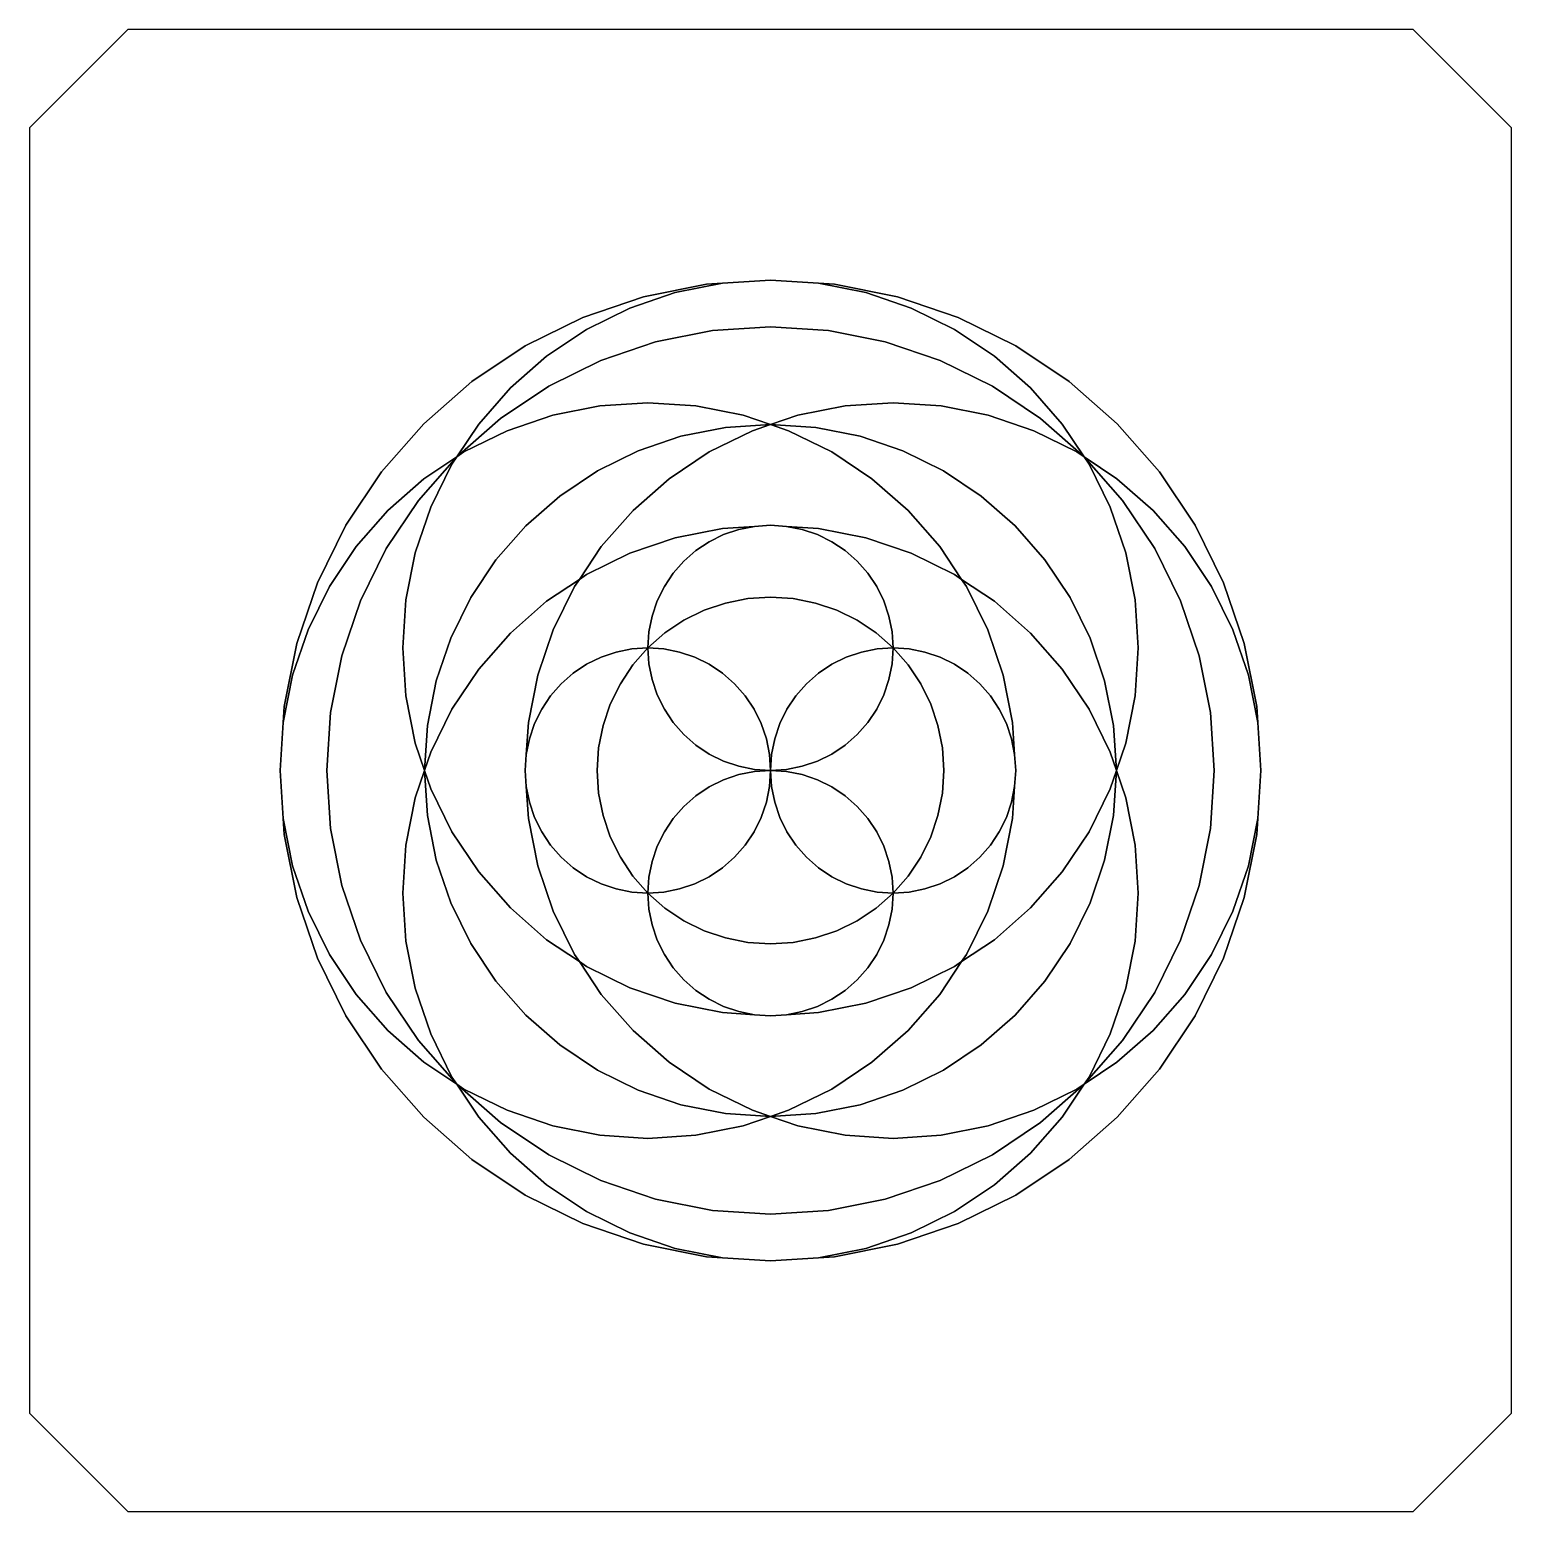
# Model space of a CAD drawing. Header units: metres. Extents: x 288 to 500, y 336 to 547.
import ezdxf

# ---------------------------------------------------------------- set-up
doc = ezdxf.new("R2010")
doc.units = ezdxf.units.M

msp = doc.modelspace()

# ---------------------------------------------------------------- linework, layer by layer
at = {"layer": 'COMPONENT0'}
for points in [[(499.76, 349.61, 0), (499.76, 533.11, 0), (485.76, 547.11, 0), (302.26, 547.11, 0), (288.26, 533.11, 0), (288.26, 349.61, 0), (302.26, 335.61, 0), (485.76, 335.61, 0), (499.76, 349.61, 0)], [(464.01, 441.36, 0), (463.56, 434.51, 0), (463.41, 432.23, 0), (461.63, 423.25, 0), (458.68, 414.58, 0), (454.63, 406.36, 0), (449.55, 398.75, 0), (443.51, 391.87, 0), (436.63, 385.83, 0), (429.01, 380.74, 0), (420.8, 376.69, 0), (412.13, 373.75, 0), (403.15, 371.96, 0), (400.87, 371.81, 0), (394.01, 371.36, 0), (387.16, 371.81, 0), (384.88, 371.96, 0), (375.9, 373.75, 0), (367.23, 376.69, 0), (359.01, 380.74, 0), (351.4, 385.83, 0), (344.52, 391.87, 0), (338.48, 398.75, 0), (333.39, 406.36, 0), (329.34, 414.58, 0), (326.4, 423.25, 0), (324.61, 432.23, 0), (324.46, 434.51, 0), (324.01, 441.36, 0), (324.46, 448.22, 0), (324.61, 450.5, 0), (326.4, 459.48, 0), (329.34, 468.15, 0), (333.39, 476.36, 0), (338.48, 483.98, 0), (344.52, 490.86, 0), (351.4, 496.9, 0), (359.01, 501.99, 0), (367.23, 506.04, 0), (375.9, 508.98, 0), (384.88, 510.77, 0), (387.16, 510.92, 0), (394.01, 511.36, 0), (400.87, 510.92, 0), (403.15, 510.77, 0), (412.13, 508.98, 0), (420.8, 506.04, 0), (429.01, 501.99, 0), (436.63, 496.9, 0), (443.51, 490.86, 0), (449.55, 483.98, 0), (454.63, 476.36, 0), (458.68, 468.15, 0), (461.63, 459.48, 0), (463.41, 450.5, 0), (463.56, 448.22, 0), (464.01, 441.36, 0)], [(344.55, 483.02, 0), (349.23, 486.14, 0), (352.36, 490.82, 0), (356.89, 495.99, 0), (362.05, 500.52, 0), (367.76, 504.33, 0), (373.92, 507.37, 0), (380.42, 509.58, 0), (387.16, 510.92, 0), (384.88, 510.77, 0), (375.9, 508.98, 0), (367.23, 506.04, 0), (359.01, 501.99, 0), (351.4, 496.9, 0), (344.52, 490.86, 0), (338.48, 483.98, 0), (333.39, 476.36, 0), (329.34, 468.15, 0), (326.4, 459.48, 0), (324.61, 450.5, 0), (324.46, 448.22, 0), (325.8, 454.95, 0), (328.01, 461.46, 0), (331.05, 467.61, 0), (334.86, 473.32, 0), (339.39, 478.49, 0), (344.55, 483.02, 0)], [(352.36, 490.82, 0), (349.23, 486.14, 0), (355.46, 491.61, 0), (362.35, 496.21, 0), (369.78, 499.87, 0), (377.62, 502.53, 0), (385.75, 504.15, 0), (394.01, 504.69, 0), (402.28, 504.15, 0), (410.4, 502.53, 0), (418.25, 499.87, 0), (425.68, 496.21, 0), (432.56, 491.61, 0), (438.79, 486.14, 0), (435.66, 490.82, 0), (431.14, 495.99, 0), (425.97, 500.52, 0), (420.26, 504.33, 0), (414.1, 507.37, 0), (407.6, 509.58, 0), (400.87, 510.92, 0), (394.01, 511.36, 0), (387.16, 510.92, 0), (380.42, 509.58, 0), (373.92, 507.37, 0), (367.76, 504.33, 0), (362.05, 500.52, 0), (356.89, 495.99, 0), (352.36, 490.82, 0)], [(403.15, 510.77, 0), (400.87, 510.92, 0), (407.6, 509.58, 0), (414.1, 507.37, 0), (420.26, 504.33, 0), (425.97, 500.52, 0), (431.14, 495.99, 0), (435.66, 490.82, 0), (438.79, 486.14, 0), (443.47, 483.02, 0), (448.64, 478.49, 0), (453.16, 473.32, 0), (456.98, 467.61, 0), (460.02, 461.46, 0), (462.22, 454.95, 0), (463.56, 448.22, 0), (463.41, 450.5, 0), (461.63, 459.48, 0), (458.68, 468.15, 0), (454.63, 476.36, 0), (449.55, 483.98, 0), (443.51, 490.86, 0), (436.63, 496.9, 0), (429.01, 501.99, 0), (420.8, 506.04, 0), (412.13, 508.98, 0), (403.15, 510.77, 0)], [(437.76, 486.83, 0), (438.79, 486.14, 0), (432.56, 491.61, 0), (425.68, 496.21, 0), (418.25, 499.87, 0), (410.4, 502.53, 0), (402.28, 504.15, 0), (394.01, 504.69, 0), (385.75, 504.15, 0), (377.62, 502.53, 0), (369.78, 499.87, 0), (362.35, 496.21, 0), (355.46, 491.61, 0), (349.23, 486.14, 0), (350.26, 486.83, 0), (356.42, 489.87, 0), (362.92, 492.08, 0), (369.66, 493.42, 0), (376.51, 493.86, 0), (383.37, 493.42, 0), (390.1, 492.08, 0), (394.01, 490.75, 0), (397.92, 492.08, 0), (404.66, 493.42, 0), (411.51, 493.86, 0), (418.37, 493.42, 0), (425.1, 492.08, 0), (431.6, 489.87, 0), (437.76, 486.83, 0)], [(343.3, 445.28, 0), (344.63, 441.36, 0), (345.05, 447.81, 0), (346.31, 454.15, 0), (348.39, 460.26, 0), (351.25, 466.06, 0), (354.83, 471.43, 0), (359.09, 476.28, 0), (363.95, 480.54, 0), (369.32, 484.13, 0), (375.11, 486.99, 0), (381.23, 489.07, 0), (387.57, 490.33, 0), (394.01, 490.75, 0), (390.1, 492.08, 0), (383.37, 493.42, 0), (376.51, 493.86, 0), (369.66, 493.42, 0), (362.92, 492.08, 0), (356.42, 489.87, 0), (350.26, 486.83, 0), (349.23, 486.14, 0), (348.55, 485.11, 0), (345.51, 478.96, 0), (343.3, 472.45, 0), (341.96, 465.72, 0), (341.51, 458.86, 0), (341.96, 452.01, 0), (343.3, 445.28, 0)], [(397.92, 492.08, 0), (394.01, 490.75, 0), (400.46, 490.33, 0), (406.79, 489.07, 0), (412.91, 486.99, 0), (418.7, 484.13, 0), (424.08, 480.54, 0), (428.93, 476.28, 0), (433.19, 471.43, 0), (436.78, 466.06, 0), (439.64, 460.26, 0), (441.71, 454.15, 0), (442.97, 447.81, 0), (443.4, 441.36, 0), (444.72, 445.28, 0), (446.06, 452.01, 0), (446.51, 458.86, 0), (446.06, 465.72, 0), (444.72, 472.45, 0), (442.52, 478.96, 0), (439.48, 485.11, 0), (438.79, 486.14, 0), (437.76, 486.83, 0), (431.6, 489.87, 0), (425.1, 492.08, 0), (418.37, 493.42, 0), (411.51, 493.86, 0), (404.66, 493.42, 0), (397.92, 492.08, 0)], [(391.42, 489.87, 0), (394.01, 490.75, 0), (387.57, 490.33, 0), (381.23, 489.07, 0), (375.11, 486.99, 0), (369.32, 484.13, 0), (363.95, 480.54, 0), (359.09, 476.28, 0), (354.83, 471.43, 0), (351.25, 466.06, 0), (348.39, 460.26, 0), (346.31, 454.15, 0), (345.05, 447.81, 0), (344.63, 441.36, 0), (345.51, 443.96, 0), (348.55, 450.11, 0), (352.36, 455.82, 0), (356.89, 460.99, 0), (362.05, 465.52, 0), (366.73, 468.64, 0), (369.86, 473.32, 0), (374.39, 478.49, 0), (379.55, 483.02, 0), (385.26, 486.83, 0), (391.42, 489.87, 0)], [(369.86, 473.32, 0), (366.73, 468.64, 0), (367.76, 469.33, 0), (373.92, 472.37, 0), (380.42, 474.58, 0), (387.16, 475.92, 0), (391.73, 476.21, 0), (394.01, 476.36, 0), (396.3, 476.21, 0), (400.87, 475.92, 0), (407.6, 474.58, 0), (414.1, 472.37, 0), (420.26, 469.33, 0), (421.29, 468.64, 0), (418.16, 473.32, 0), (413.64, 478.49, 0), (408.47, 483.02, 0), (402.76, 486.83, 0), (396.6, 489.87, 0), (394.01, 490.75, 0), (391.42, 489.87, 0), (385.26, 486.83, 0), (379.55, 483.02, 0), (374.39, 478.49, 0), (369.86, 473.32, 0)], [(442.52, 443.96, 0), (443.4, 441.36, 0), (442.97, 447.81, 0), (441.71, 454.15, 0), (439.64, 460.26, 0), (436.78, 466.06, 0), (433.19, 471.43, 0), (428.93, 476.28, 0), (424.08, 480.54, 0), (418.7, 484.13, 0), (412.91, 486.99, 0), (406.79, 489.07, 0), (400.46, 490.33, 0), (394.01, 490.75, 0), (396.6, 489.87, 0), (402.76, 486.83, 0), (408.47, 483.02, 0), (413.64, 478.49, 0), (418.16, 473.32, 0), (421.29, 468.64, 0), (425.97, 465.52, 0), (431.14, 460.99, 0), (435.66, 455.82, 0), (439.48, 450.11, 0), (442.52, 443.96, 0)], [(344.55, 399.71, 0), (349.23, 396.59, 0), (343.77, 402.81, 0), (339.17, 409.7, 0), (335.51, 417.13, 0), (332.84, 424.97, 0), (331.23, 433.1, 0), (330.69, 441.36, 0), (331.23, 449.63, 0), (332.84, 457.75, 0), (335.51, 465.6, 0), (339.17, 473.03, 0), (343.77, 479.92, 0), (349.23, 486.14, 0), (344.55, 483.02, 0), (339.39, 478.49, 0), (334.86, 473.32, 0), (331.05, 467.61, 0), (328.01, 461.46, 0), (325.8, 454.95, 0), (324.46, 448.22, 0), (324.01, 441.36, 0), (324.46, 434.51, 0), (325.8, 427.78, 0), (328.01, 421.27, 0), (331.05, 415.11, 0), (334.86, 409.4, 0), (339.39, 404.24, 0), (344.55, 399.71, 0)], [(348.55, 485.11, 0), (349.23, 486.14, 0), (343.77, 479.92, 0), (339.17, 473.03, 0), (335.51, 465.6, 0), (332.84, 457.75, 0), (331.23, 449.63, 0), (330.69, 441.36, 0), (331.23, 433.1, 0), (332.84, 424.97, 0), (335.51, 417.13, 0), (339.17, 409.7, 0), (343.77, 402.81, 0), (349.23, 396.59, 0), (348.55, 397.61, 0), (345.51, 403.77, 0), (343.3, 410.28, 0), (341.96, 417.01, 0), (341.51, 423.86, 0), (341.96, 430.72, 0), (343.3, 437.45, 0), (344.63, 441.36, 0), (343.3, 445.28, 0), (341.96, 452.01, 0), (341.51, 458.86, 0), (341.96, 465.72, 0), (343.3, 472.45, 0), (345.51, 478.96, 0), (348.55, 485.11, 0)], [(443.47, 483.02, 0), (438.79, 486.14, 0), (444.25, 479.92, 0), (448.86, 473.03, 0), (452.52, 465.6, 0), (455.18, 457.75, 0), (456.8, 449.63, 0), (457.34, 441.36, 0), (456.8, 433.1, 0), (455.18, 424.97, 0), (452.52, 417.13, 0), (448.86, 409.7, 0), (444.25, 402.81, 0), (438.79, 396.59, 0), (443.47, 399.71, 0), (448.64, 404.24, 0), (453.16, 409.4, 0), (456.98, 415.11, 0), (460.02, 421.27, 0), (462.22, 427.78, 0), (463.56, 434.51, 0), (464.01, 441.36, 0), (463.56, 448.22, 0), (462.22, 454.95, 0), (460.02, 461.46, 0), (456.98, 467.61, 0), (453.16, 473.32, 0), (448.64, 478.49, 0), (443.47, 483.02, 0)], [(439.48, 397.61, 0), (438.79, 396.59, 0), (444.25, 402.81, 0), (448.86, 409.7, 0), (452.52, 417.13, 0), (455.18, 424.97, 0), (456.8, 433.1, 0), (457.34, 441.36, 0), (456.8, 449.63, 0), (455.18, 457.75, 0), (452.52, 465.6, 0), (448.86, 473.03, 0), (444.25, 479.92, 0), (438.79, 486.14, 0), (439.48, 485.11, 0), (442.52, 478.96, 0), (444.72, 472.45, 0), (446.06, 465.72, 0), (446.51, 458.86, 0), (446.06, 452.01, 0), (444.72, 445.28, 0), (443.4, 441.36, 0), (444.72, 437.45, 0), (446.06, 430.72, 0), (446.51, 423.86, 0), (446.06, 417.01, 0), (444.72, 410.28, 0), (442.52, 403.77, 0), (439.48, 397.61, 0)], [(359.46, 448.22, 0), (359.16, 443.65, 0), (359.61, 445.89, 0), (360.35, 448.06, 0), (361.36, 450.11, 0), (362.63, 452.02, 0), (364.14, 453.74, 0), (365.86, 455.25, 0), (367.76, 456.52, 0), (369.82, 457.53, 0), (371.98, 458.27, 0), (374.23, 458.71, 0), (376.51, 458.86, 0), (376.66, 461.15, 0), (377.11, 463.39, 0), (377.85, 465.56, 0), (378.86, 467.61, 0), (380.13, 469.52, 0), (381.64, 471.24, 0), (383.36, 472.75, 0), (385.26, 474.02, 0), (387.32, 475.03, 0), (389.48, 475.77, 0), (391.73, 476.21, 0), (387.16, 475.92, 0), (380.42, 474.58, 0), (373.92, 472.37, 0), (367.76, 469.33, 0), (366.73, 468.64, 0), (366.05, 467.61, 0), (363.01, 461.46, 0), (360.8, 454.95, 0), (359.46, 448.22, 0)], [(376.66, 461.15, 0), (376.51, 458.86, 0), (378.95, 461, 0), (381.64, 462.8, 0), (384.54, 464.23, 0), (387.61, 465.27, 0), (390.78, 465.9, 0), (394.01, 466.11, 0), (397.24, 465.9, 0), (400.42, 465.27, 0), (403.48, 464.23, 0), (406.39, 462.8, 0), (409.08, 461, 0), (411.51, 458.86, 0), (411.36, 461.15, 0), (410.92, 463.39, 0), (410.18, 465.56, 0), (409.17, 467.61, 0), (407.9, 469.52, 0), (406.39, 471.24, 0), (404.67, 472.75, 0), (402.76, 474.02, 0), (400.71, 475.03, 0), (398.54, 475.77, 0), (396.3, 476.21, 0), (394.01, 476.36, 0), (391.73, 476.21, 0), (389.48, 475.77, 0), (387.32, 475.03, 0), (385.26, 474.02, 0), (383.36, 472.75, 0), (381.64, 471.24, 0), (380.13, 469.52, 0), (378.86, 467.61, 0), (377.85, 465.56, 0), (377.11, 463.39, 0), (376.66, 461.15, 0)], [(400.87, 475.92, 0), (396.3, 476.21, 0), (398.54, 475.77, 0), (400.71, 475.03, 0), (402.76, 474.02, 0), (404.67, 472.75, 0), (406.39, 471.24, 0), (407.9, 469.52, 0), (409.17, 467.61, 0), (410.18, 465.56, 0), (410.92, 463.39, 0), (411.36, 461.15, 0), (411.51, 458.86, 0), (413.8, 458.71, 0), (416.04, 458.27, 0), (418.21, 457.53, 0), (420.26, 456.52, 0), (422.17, 455.25, 0), (423.89, 453.74, 0), (425.4, 452.02, 0), (426.67, 450.11, 0), (427.68, 448.06, 0), (428.42, 445.89, 0), (428.86, 443.65, 0), (428.56, 448.22, 0), (427.22, 454.95, 0), (425.02, 461.46, 0), (421.98, 467.61, 0), (421.29, 468.64, 0), (420.26, 469.33, 0), (414.1, 472.37, 0), (407.6, 474.58, 0), (400.87, 475.92, 0)], [(362.05, 417.21, 0), (366.73, 414.09, 0), (366.05, 415.11, 0), (363.01, 421.27, 0), (360.8, 427.78, 0), (359.46, 434.51, 0), (359.16, 439.08, 0), (359.01, 441.36, 0), (359.16, 443.65, 0), (359.46, 448.22, 0), (360.8, 454.95, 0), (363.01, 461.46, 0), (366.05, 467.61, 0), (366.73, 468.64, 0), (362.05, 465.52, 0), (356.89, 460.99, 0), (352.36, 455.82, 0), (348.55, 450.11, 0), (345.51, 443.96, 0), (344.63, 441.36, 0), (345.51, 438.77, 0), (348.55, 432.61, 0), (352.36, 426.9, 0), (356.89, 421.74, 0), (362.05, 417.21, 0)], [(425.97, 465.52, 0), (421.29, 468.64, 0), (421.98, 467.61, 0), (425.02, 461.46, 0), (427.22, 454.95, 0), (428.56, 448.22, 0), (428.86, 443.65, 0), (429.01, 441.36, 0), (428.86, 439.08, 0), (428.56, 434.51, 0), (427.22, 427.78, 0), (425.02, 421.27, 0), (421.98, 415.11, 0), (421.29, 414.09, 0), (425.97, 417.21, 0), (431.14, 421.74, 0), (435.66, 426.9, 0), (439.48, 432.61, 0), (442.52, 438.77, 0), (443.4, 441.36, 0), (442.52, 443.96, 0), (439.48, 450.11, 0), (435.66, 455.82, 0), (431.14, 460.99, 0), (425.97, 465.52, 0)], [(409.23, 458.71, 0), (411.51, 458.86, 0), (409.08, 461, 0), (406.39, 462.8, 0), (403.48, 464.23, 0), (400.42, 465.27, 0), (397.24, 465.9, 0), (394.01, 466.11, 0), (390.78, 465.9, 0), (387.61, 465.27, 0), (384.54, 464.23, 0), (381.64, 462.8, 0), (378.95, 461, 0), (376.51, 458.86, 0), (378.8, 458.71, 0), (381.04, 458.27, 0), (383.21, 457.53, 0), (385.26, 456.52, 0), (387.17, 455.25, 0), (388.89, 453.74, 0), (390.4, 452.02, 0), (391.67, 450.11, 0), (392.68, 448.06, 0), (393.42, 445.89, 0), (393.86, 443.65, 0), (394.01, 441.36, 0), (394.16, 443.65, 0), (394.61, 445.89, 0), (395.35, 448.06, 0), (396.36, 450.11, 0), (397.63, 452.02, 0), (399.14, 453.74, 0), (400.86, 455.25, 0), (402.76, 456.52, 0), (404.82, 457.53, 0), (406.98, 458.27, 0), (409.23, 458.71, 0)], [(374.23, 424.01, 0), (376.51, 423.86, 0), (374.38, 426.3, 0), (372.58, 428.99, 0), (371.15, 431.89, 0), (370.11, 434.96, 0), (369.48, 438.13, 0), (369.26, 441.36, 0), (369.48, 444.59, 0), (370.11, 447.77, 0), (371.15, 450.84, 0), (372.58, 453.74, 0), (374.38, 456.43, 0), (376.51, 458.86, 0), (374.23, 458.71, 0), (371.98, 458.27, 0), (369.82, 457.53, 0), (367.76, 456.52, 0), (365.86, 455.25, 0), (364.14, 453.74, 0), (362.63, 452.02, 0), (361.36, 450.11, 0), (360.35, 448.06, 0), (359.61, 445.89, 0), (359.16, 443.65, 0), (359.01, 441.36, 0), (359.16, 439.08, 0), (359.61, 436.84, 0), (360.35, 434.67, 0), (361.36, 432.61, 0), (362.63, 430.71, 0), (364.14, 428.99, 0), (365.86, 427.48, 0), (367.76, 426.21, 0), (369.82, 425.2, 0), (371.98, 424.46, 0), (374.23, 424.01, 0)], [(376.66, 456.58, 0), (376.51, 458.86, 0), (374.38, 456.43, 0), (372.58, 453.74, 0), (371.15, 450.84, 0), (370.11, 447.77, 0), (369.48, 444.59, 0), (369.26, 441.36, 0), (369.48, 438.13, 0), (370.11, 434.96, 0), (371.15, 431.89, 0), (372.58, 428.99, 0), (374.38, 426.3, 0), (376.51, 423.86, 0), (376.66, 426.15, 0), (377.11, 428.39, 0), (377.85, 430.56, 0), (378.86, 432.61, 0), (380.13, 434.52, 0), (381.64, 436.24, 0), (383.36, 437.75, 0), (385.26, 439.02, 0), (387.32, 440.03, 0), (389.48, 440.77, 0), (391.73, 441.21, 0), (394.01, 441.36, 0), (391.73, 441.51, 0), (389.48, 441.96, 0), (387.32, 442.7, 0), (385.26, 443.71, 0), (383.36, 444.98, 0), (381.64, 446.49, 0), (380.13, 448.21, 0), (378.86, 450.11, 0), (377.85, 452.17, 0), (377.11, 454.34, 0), (376.66, 456.58, 0)], [(378.8, 458.71, 0), (376.51, 458.86, 0), (376.66, 456.58, 0), (377.11, 454.34, 0), (377.85, 452.17, 0), (378.86, 450.11, 0), (380.13, 448.21, 0), (381.64, 446.49, 0), (383.36, 444.98, 0), (385.26, 443.71, 0), (387.32, 442.7, 0), (389.48, 441.96, 0), (391.73, 441.51, 0), (394.01, 441.36, 0), (393.86, 443.65, 0), (393.42, 445.89, 0), (392.68, 448.06, 0), (391.67, 450.11, 0), (390.4, 452.02, 0), (388.89, 453.74, 0), (387.17, 455.25, 0), (385.26, 456.52, 0), (383.21, 457.53, 0), (381.04, 458.27, 0), (378.8, 458.71, 0)], [(411.36, 456.58, 0), (411.51, 458.86, 0), (409.23, 458.71, 0), (406.98, 458.27, 0), (404.82, 457.53, 0), (402.76, 456.52, 0), (400.86, 455.25, 0), (399.14, 453.74, 0), (397.63, 452.02, 0), (396.36, 450.11, 0), (395.35, 448.06, 0), (394.61, 445.89, 0), (394.16, 443.65, 0), (394.01, 441.36, 0), (396.3, 441.51, 0), (398.54, 441.96, 0), (400.71, 442.7, 0), (402.76, 443.71, 0), (404.67, 444.98, 0), (406.39, 446.49, 0), (407.9, 448.21, 0), (409.17, 450.11, 0), (410.18, 452.17, 0), (410.92, 454.34, 0), (411.36, 456.58, 0)], [(411.36, 426.15, 0), (411.51, 423.86, 0), (413.65, 426.3, 0), (415.45, 428.99, 0), (416.88, 431.89, 0), (417.92, 434.96, 0), (418.55, 438.13, 0), (418.76, 441.36, 0), (418.55, 444.59, 0), (417.92, 447.77, 0), (416.88, 450.84, 0), (415.45, 453.74, 0), (413.65, 456.43, 0), (411.51, 458.86, 0), (411.36, 456.58, 0), (410.92, 454.34, 0), (410.18, 452.17, 0), (409.17, 450.11, 0), (407.9, 448.21, 0), (406.39, 446.49, 0), (404.67, 444.98, 0), (402.76, 443.71, 0), (400.71, 442.7, 0), (398.54, 441.96, 0), (396.3, 441.51, 0), (394.01, 441.36, 0), (396.3, 441.21, 0), (398.54, 440.77, 0), (400.71, 440.03, 0), (402.76, 439.02, 0), (404.67, 437.75, 0), (406.39, 436.24, 0), (407.9, 434.52, 0), (409.17, 432.61, 0), (410.18, 430.56, 0), (410.92, 428.39, 0), (411.36, 426.15, 0)], [(413.8, 458.71, 0), (411.51, 458.86, 0), (413.65, 456.43, 0), (415.45, 453.74, 0), (416.88, 450.84, 0), (417.92, 447.77, 0), (418.55, 444.59, 0), (418.76, 441.36, 0), (418.55, 438.13, 0), (417.92, 434.96, 0), (416.88, 431.89, 0), (415.45, 428.99, 0), (413.65, 426.3, 0), (411.51, 423.86, 0), (413.8, 424.01, 0), (416.04, 424.46, 0), (418.21, 425.2, 0), (420.26, 426.21, 0), (422.17, 427.48, 0), (423.89, 428.99, 0), (425.4, 430.71, 0), (426.67, 432.61, 0), (427.68, 434.67, 0), (428.42, 436.84, 0), (428.86, 439.08, 0), (429.01, 441.36, 0), (428.86, 443.65, 0), (428.42, 445.89, 0), (427.68, 448.06, 0), (426.67, 450.11, 0), (425.4, 452.02, 0), (423.89, 453.74, 0), (422.17, 455.25, 0), (420.26, 456.52, 0), (418.21, 457.53, 0), (416.04, 458.27, 0), (413.8, 458.71, 0)], [(390.1, 390.65, 0), (394.01, 391.98, 0), (387.57, 392.4, 0), (381.23, 393.66, 0), (375.11, 395.74, 0), (369.32, 398.6, 0), (363.95, 402.19, 0), (359.09, 406.45, 0), (354.83, 411.3, 0), (351.25, 416.67, 0), (348.39, 422.47, 0), (346.31, 428.58, 0), (345.05, 434.92, 0), (344.63, 441.36, 0), (343.3, 437.45, 0), (341.96, 430.72, 0), (341.51, 423.86, 0), (341.96, 417.01, 0), (343.3, 410.28, 0), (345.51, 403.77, 0), (348.55, 397.61, 0), (349.23, 396.59, 0), (350.26, 395.9, 0), (356.42, 392.86, 0), (362.92, 390.65, 0), (369.66, 389.31, 0), (376.51, 388.86, 0), (383.37, 389.31, 0), (390.1, 390.65, 0)], [(345.51, 438.77, 0), (344.63, 441.36, 0), (345.05, 434.92, 0), (346.31, 428.58, 0), (348.39, 422.47, 0), (351.25, 416.67, 0), (354.83, 411.3, 0), (359.09, 406.45, 0), (363.95, 402.19, 0), (369.32, 398.6, 0), (375.11, 395.74, 0), (381.23, 393.66, 0), (387.57, 392.4, 0), (394.01, 391.98, 0), (391.42, 392.86, 0), (385.26, 395.9, 0), (379.55, 399.71, 0), (374.39, 404.24, 0), (369.86, 409.4, 0), (366.73, 414.09, 0), (362.05, 417.21, 0), (356.89, 421.74, 0), (352.36, 426.9, 0), (348.55, 432.61, 0), (345.51, 438.77, 0)], [(376.66, 426.15, 0), (376.51, 423.86, 0), (378.8, 424.01, 0), (381.04, 424.46, 0), (383.21, 425.2, 0), (385.26, 426.21, 0), (387.17, 427.48, 0), (388.89, 428.99, 0), (390.4, 430.71, 0), (391.67, 432.61, 0), (392.68, 434.67, 0), (393.42, 436.84, 0), (393.86, 439.08, 0), (394.01, 441.36, 0), (391.73, 441.21, 0), (389.48, 440.77, 0), (387.32, 440.03, 0), (385.26, 439.02, 0), (383.36, 437.75, 0), (381.64, 436.24, 0), (380.13, 434.52, 0), (378.86, 432.61, 0), (377.85, 430.56, 0), (377.11, 428.39, 0), (376.66, 426.15, 0)], [(378.8, 424.01, 0), (376.51, 423.86, 0), (378.95, 421.73, 0), (381.64, 419.93, 0), (384.54, 418.5, 0), (387.61, 417.46, 0), (390.78, 416.83, 0), (394.01, 416.62, 0), (397.24, 416.83, 0), (400.42, 417.46, 0), (403.48, 418.5, 0), (406.39, 419.93, 0), (409.08, 421.73, 0), (411.51, 423.86, 0), (409.23, 424.01, 0), (406.98, 424.46, 0), (404.82, 425.2, 0), (402.76, 426.21, 0), (400.86, 427.48, 0), (399.14, 428.99, 0), (397.63, 430.71, 0), (396.36, 432.61, 0), (395.35, 434.67, 0), (394.61, 436.84, 0), (394.16, 439.08, 0), (394.01, 441.36, 0), (393.86, 439.08, 0), (393.42, 436.84, 0), (392.68, 434.67, 0), (391.67, 432.61, 0), (390.4, 430.71, 0), (388.89, 428.99, 0), (387.17, 427.48, 0), (385.26, 426.21, 0), (383.21, 425.2, 0), (381.04, 424.46, 0), (378.8, 424.01, 0)], [(444.72, 437.45, 0), (443.4, 441.36, 0), (442.97, 434.92, 0), (441.71, 428.58, 0), (439.64, 422.47, 0), (436.78, 416.67, 0), (433.19, 411.3, 0), (428.93, 406.45, 0), (424.08, 402.19, 0), (418.7, 398.6, 0), (412.91, 395.74, 0), (406.79, 393.66, 0), (400.46, 392.4, 0), (394.01, 391.98, 0), (397.92, 390.65, 0), (404.66, 389.31, 0), (411.51, 388.86, 0), (418.37, 389.31, 0), (425.1, 390.65, 0), (431.6, 392.86, 0), (437.76, 395.9, 0), (438.79, 396.59, 0), (439.48, 397.61, 0), (442.52, 403.77, 0), (444.72, 410.28, 0), (446.06, 417.01, 0), (446.51, 423.86, 0), (446.06, 430.72, 0), (444.72, 437.45, 0)], [(409.23, 424.01, 0), (411.51, 423.86, 0), (411.36, 426.15, 0), (410.92, 428.39, 0), (410.18, 430.56, 0), (409.17, 432.61, 0), (407.9, 434.52, 0), (406.39, 436.24, 0), (404.67, 437.75, 0), (402.76, 439.02, 0), (400.71, 440.03, 0), (398.54, 440.77, 0), (396.3, 441.21, 0), (394.01, 441.36, 0), (394.16, 439.08, 0), (394.61, 436.84, 0), (395.35, 434.67, 0), (396.36, 432.61, 0), (397.63, 430.71, 0), (399.14, 428.99, 0), (400.86, 427.48, 0), (402.76, 426.21, 0), (404.82, 425.2, 0), (406.98, 424.46, 0), (409.23, 424.01, 0)], [(396.6, 392.86, 0), (394.01, 391.98, 0), (400.46, 392.4, 0), (406.79, 393.66, 0), (412.91, 395.74, 0), (418.7, 398.6, 0), (424.08, 402.19, 0), (428.93, 406.45, 0), (433.19, 411.3, 0), (436.78, 416.67, 0), (439.64, 422.47, 0), (441.71, 428.58, 0), (442.97, 434.92, 0), (443.4, 441.36, 0), (442.52, 438.77, 0), (439.48, 432.61, 0), (435.66, 426.9, 0), (431.14, 421.74, 0), (425.97, 417.21, 0), (421.29, 414.09, 0), (418.16, 409.4, 0), (413.64, 404.24, 0), (408.47, 399.71, 0), (402.76, 395.9, 0), (396.6, 392.86, 0)], [(387.16, 406.81, 0), (391.73, 406.51, 0), (389.48, 406.96, 0), (387.32, 407.7, 0), (385.26, 408.71, 0), (383.36, 409.98, 0), (381.64, 411.49, 0), (380.13, 413.21, 0), (378.86, 415.11, 0), (377.85, 417.17, 0), (377.11, 419.34, 0), (376.66, 421.58, 0), (376.51, 423.86, 0), (374.23, 424.01, 0), (371.98, 424.46, 0), (369.82, 425.2, 0), (367.76, 426.21, 0), (365.86, 427.48, 0), (364.14, 428.99, 0), (362.63, 430.71, 0), (361.36, 432.61, 0), (360.35, 434.67, 0), (359.61, 436.84, 0), (359.16, 439.08, 0), (359.46, 434.51, 0), (360.8, 427.78, 0), (363.01, 421.27, 0), (366.05, 415.11, 0), (366.73, 414.09, 0), (367.76, 413.4, 0), (373.92, 410.36, 0), (380.42, 408.15, 0), (387.16, 406.81, 0)], [(413.8, 424.01, 0), (411.51, 423.86, 0), (411.36, 421.58, 0), (410.92, 419.34, 0), (410.18, 417.17, 0), (409.17, 415.11, 0), (407.9, 413.21, 0), (406.39, 411.49, 0), (404.67, 409.98, 0), (402.76, 408.71, 0), (400.71, 407.7, 0), (398.54, 406.96, 0), (396.3, 406.51, 0), (400.87, 406.81, 0), (407.6, 408.15, 0), (414.1, 410.36, 0), (420.26, 413.4, 0), (421.29, 414.09, 0), (421.98, 415.11, 0), (425.02, 421.27, 0), (427.22, 427.78, 0), (428.56, 434.51, 0), (428.86, 439.08, 0), (428.42, 436.84, 0), (427.68, 434.67, 0), (426.67, 432.61, 0), (425.4, 430.71, 0), (423.89, 428.99, 0), (422.17, 427.48, 0), (420.26, 426.21, 0), (418.21, 425.2, 0), (416.04, 424.46, 0), (413.8, 424.01, 0)], [(384.88, 371.96, 0), (387.16, 371.81, 0), (380.42, 373.15, 0), (373.92, 375.36, 0), (367.76, 378.4, 0), (362.05, 382.21, 0), (356.89, 386.74, 0), (352.36, 391.9, 0), (349.23, 396.59, 0), (344.55, 399.71, 0), (339.39, 404.24, 0), (334.86, 409.4, 0), (331.05, 415.11, 0), (328.01, 421.27, 0), (325.8, 427.78, 0), (324.46, 434.51, 0), (324.61, 432.23, 0), (326.4, 423.25, 0), (329.34, 414.58, 0), (333.39, 406.36, 0), (338.48, 398.75, 0), (344.52, 391.87, 0), (351.4, 385.83, 0), (359.01, 380.74, 0), (367.23, 376.69, 0), (375.9, 373.75, 0), (384.88, 371.96, 0)], [(443.47, 399.71, 0), (438.79, 396.59, 0), (435.66, 391.9, 0), (431.14, 386.74, 0), (425.97, 382.21, 0), (420.26, 378.4, 0), (414.1, 375.36, 0), (407.6, 373.15, 0), (400.87, 371.81, 0), (403.15, 371.96, 0), (412.13, 373.75, 0), (420.8, 376.69, 0), (429.01, 380.74, 0), (436.63, 385.83, 0), (443.51, 391.87, 0), (449.55, 398.75, 0), (454.63, 406.36, 0), (458.68, 414.58, 0), (461.63, 423.25, 0), (463.41, 432.23, 0), (463.56, 434.51, 0), (462.22, 427.78, 0), (460.02, 421.27, 0), (456.98, 415.11, 0), (453.16, 409.4, 0), (448.64, 404.24, 0), (443.47, 399.71, 0)], [(411.36, 421.58, 0), (411.51, 423.86, 0), (409.08, 421.73, 0), (406.39, 419.93, 0), (403.48, 418.5, 0), (400.42, 417.46, 0), (397.24, 416.83, 0), (394.01, 416.62, 0), (390.78, 416.83, 0), (387.61, 417.46, 0), (384.54, 418.5, 0), (381.64, 419.93, 0), (378.95, 421.73, 0), (376.51, 423.86, 0), (376.66, 421.58, 0), (377.11, 419.34, 0), (377.85, 417.17, 0), (378.86, 415.11, 0), (380.13, 413.21, 0), (381.64, 411.49, 0), (383.36, 409.98, 0), (385.26, 408.71, 0), (387.32, 407.7, 0), (389.48, 406.96, 0), (391.73, 406.51, 0), (394.01, 406.36, 0), (396.3, 406.51, 0), (398.54, 406.96, 0), (400.71, 407.7, 0), (402.76, 408.71, 0), (404.67, 409.98, 0), (406.39, 411.49, 0), (407.9, 413.21, 0), (409.17, 415.11, 0), (410.18, 417.17, 0), (410.92, 419.34, 0), (411.36, 421.58, 0)], [(418.16, 409.4, 0), (421.29, 414.09, 0), (420.26, 413.4, 0), (414.1, 410.36, 0), (407.6, 408.15, 0), (400.87, 406.81, 0), (396.3, 406.51, 0), (394.01, 406.36, 0), (391.73, 406.51, 0), (387.16, 406.81, 0), (380.42, 408.15, 0), (373.92, 410.36, 0), (367.76, 413.4, 0), (366.73, 414.09, 0), (369.86, 409.4, 0), (374.39, 404.24, 0), (379.55, 399.71, 0), (385.26, 395.9, 0), (391.42, 392.86, 0), (394.01, 391.98, 0), (396.6, 392.86, 0), (402.76, 395.9, 0), (408.47, 399.71, 0), (413.64, 404.24, 0), (418.16, 409.4, 0)], [(435.66, 391.9, 0), (438.79, 396.59, 0), (432.56, 391.12, 0), (425.68, 386.52, 0), (418.25, 382.86, 0), (410.4, 380.2, 0), (402.28, 378.58, 0), (394.01, 378.04, 0), (385.75, 378.58, 0), (377.62, 380.2, 0), (369.78, 382.86, 0), (362.35, 386.52, 0), (355.46, 391.12, 0), (349.23, 396.59, 0), (352.36, 391.9, 0), (356.89, 386.74, 0), (362.05, 382.21, 0), (367.76, 378.4, 0), (373.92, 375.36, 0), (380.42, 373.15, 0), (387.16, 371.81, 0), (394.01, 371.36, 0), (400.87, 371.81, 0), (407.6, 373.15, 0), (414.1, 375.36, 0), (420.26, 378.4, 0), (425.97, 382.21, 0), (431.14, 386.74, 0), (435.66, 391.9, 0)], [(350.26, 395.9, 0), (349.23, 396.59, 0), (355.46, 391.12, 0), (362.35, 386.52, 0), (369.78, 382.86, 0), (377.62, 380.2, 0), (385.75, 378.58, 0), (394.01, 378.04, 0), (402.28, 378.58, 0), (410.4, 380.2, 0), (418.25, 382.86, 0), (425.68, 386.52, 0), (432.56, 391.12, 0), (438.79, 396.59, 0), (437.76, 395.9, 0), (431.6, 392.86, 0), (425.1, 390.65, 0), (418.37, 389.31, 0), (411.51, 388.86, 0), (404.66, 389.31, 0), (397.92, 390.65, 0), (394.01, 391.98, 0), (390.1, 390.65, 0), (383.37, 389.31, 0), (376.51, 388.86, 0), (369.66, 389.31, 0), (362.92, 390.65, 0), (356.42, 392.86, 0), (350.26, 395.9, 0)]]:
    msp.add_polyline3d(points, dxfattribs=at)
at = {"layer": 'GROUP0'}
for p, q in [((375.9, 508.98), (384.88, 510.77)), ((384.88, 510.77), (394.01, 511.36)), ((394.01, 511.36), (403.15, 510.77)), ((403.15, 510.77), (412.13, 508.98)), ((367.23, 506.04), (375.9, 508.98)), ((412.13, 508.98), (420.8, 506.04)), ((359.01, 501.99), (367.23, 506.04)), ((420.8, 506.04), (429.01, 501.99)), ((351.4, 496.9), (359.01, 501.99)), ((429.01, 501.99), (436.63, 496.9)), ((344.52, 490.86), (351.4, 496.9)), ((436.63, 496.9), (443.51, 490.86)), ((338.48, 483.98), (344.52, 490.86)), ((443.51, 490.86), (449.55, 483.98)), ((333.39, 476.36), (338.48, 483.98)), ((449.55, 483.98), (454.63, 476.36)), ((329.34, 468.15), (333.39, 476.36)), ((454.63, 476.36), (458.68, 468.15)), ((326.4, 459.48), (329.34, 468.15)), ((458.68, 468.15), (461.63, 459.48)), ((324.61, 450.5), (326.4, 459.48)), ((461.63, 459.48), (463.41, 450.5)), ((324.01, 441.36), (324.61, 450.5)), ((463.41, 450.5), (464.01, 441.36)), ((324.61, 432.23), (324.01, 441.36)), ((464.01, 441.36), (463.41, 432.23)), ((326.4, 423.25), (324.61, 432.23)), ((463.41, 432.23), (461.63, 423.25)), ((329.34, 414.58), (326.4, 423.25)), ((461.63, 423.25), (458.68, 414.58)), ((333.39, 406.36), (329.34, 414.58)), ((458.68, 414.58), (454.63, 406.36)), ((338.48, 398.75), (333.39, 406.36)), ((454.63, 406.36), (449.55, 398.75)), ((344.52, 391.87), (338.48, 398.75)), ((449.55, 398.75), (443.51, 391.87)), ((351.4, 385.83), (344.52, 391.87)), ((443.51, 391.87), (436.63, 385.83)), ((359.01, 380.74), (351.4, 385.83)), ((436.63, 385.83), (429.01, 380.74)), ((367.23, 376.69), (359.01, 380.74)), ((429.01, 380.74), (420.8, 376.69)), ((375.9, 373.75), (367.23, 376.69)), ((420.8, 376.69), (412.13, 373.75)), ((384.88, 371.96), (375.9, 373.75)), ((412.13, 373.75), (403.15, 371.96)), ((394.01, 371.36), (384.88, 371.96)), ((403.15, 371.96), (394.01, 371.36))]:
    msp.add_line(p, q, dxfattribs=at)

doc.saveas('drawing.dxf')
